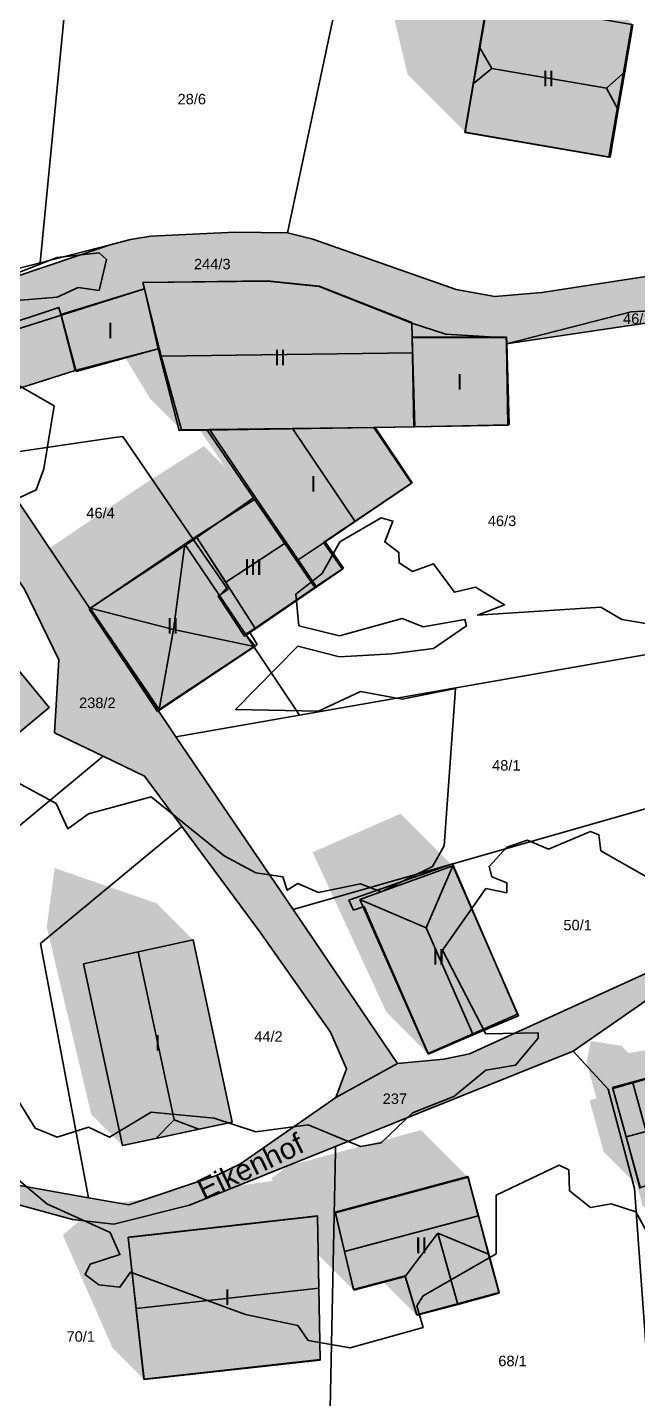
# Model space of a CAD drawing. Header units: millimetres. Extents: x 238 to 3518, y -74 to 2735.
# Drawn here: x 1687.7 to 1746, y 1371.4 to 1502.4 of the extents above; entities that cross this region are included whole.
import ezdxf
from ezdxf.enums import TextEntityAlignment as Align

# ---------------------------------------------------------------- set-up
doc = ezdxf.new("R2010")
doc.units = ezdxf.units.MM
for name, color, linetype in [('LP_Flurstueck_bez', 7, 'Continuous'), ('LP_Flurstuecke', 8, 'Continuous'), ('LP_Gebaeude_Dachaufsicht', 9, 'Continuous'), ('LP_Gebaeude_Dachschatten', 253, 'Continuous'), ('LP_Gebaeude_F', 254, 'Continuous'), ('LP_Gebaeude_Geschosszahl', 7, 'Continuous'), ('LP_Gebaeude_Schatten', 7, 'Continuous'), ('LP_Gebaeude_U', 7, 'Continuous'), ('LP_Topographie_Hoehenlinien', 8, 'Continuous'), ('LP_Verkehr_Gewaesser', 150, 'Continuous'), ('LP_Verkehr_Strassen', 9, 'Continuous'), ('LP_Verkehr_Strassennamen', 7, 'Continuous')]:
    doc.layers.add(name, color=color, linetype=linetype)
doc.styles.get("Standard").update_dxf_attribs({"font": 'arial.ttf'})

msp = doc.modelspace()

# ---------------------------------------------------------------- hatches: boundary and pattern name
at = {"layer": 'LP_Gebaeude_Dachschatten'}
for points in [[(1745.58, 1502.67), (1731.72, 1505.07), (1730.92, 1500.43), (1732.08, 1498.48), (1743.06, 1496.58), (1744.8, 1498.14)], [(1730.92, 1500.43), (1730.33, 1497.03), (1732.08, 1498.48)], [(1724.51, 1471.3), (1724.46, 1472.82), (1724.43, 1474.2), (1715.56, 1477.67), (1710.61, 1478.19), (1698.7, 1478.02), (1698.88, 1477.42), (1700.26, 1471.72), (1700.46, 1470.98)], [(1713.01, 1464.07), (1705.08, 1463.97), (1709.56, 1457.39), (1713.57, 1451.5), (1716.13, 1453.23), (1719.02, 1455.18)], [(1712.43, 1453.17), (1709.56, 1457.39), (1703.82, 1453.75), (1706.63, 1449.38)], [(1701.65, 1444.86), (1702.73, 1453.01), (1693.73, 1446.92), (1693.67, 1446.88)], [(1701.65, 1444.86), (1693.67, 1446.88), (1700.26, 1437.2)], [(1728.35, 1422.26), (1719.45, 1419.07), (1725.8, 1416.36)], [(1719.45, 1419.07), (1726, 1404.28), (1730.31, 1406.11), (1725.8, 1416.36)], [(1693.02, 1412.92), (1696.77, 1395.54), (1699.96, 1396.22), (1701.72, 1398.01), (1698.27, 1414.06)], [(1745.56, 1401.54), (1743.64, 1401.01), (1744.92, 1396.37), (1746.84, 1396.9)], [(1729.81, 1392.52), (1717.12, 1389.11), (1718, 1385.42), (1730.79, 1388.84)], [(1715.41, 1388.79), (1697.29, 1386.77), (1698.06, 1379.98), (1715.54, 1381.92)], [(1723.81, 1383.04), (1724.9, 1379.32), (1728.84, 1380.37), (1726.93, 1387.18)]]:
    msp.add_hatch(color=253, dxfattribs=at).paths.add_polyline_path(points)
at = {"layer": 'LP_Gebaeude_F'}
for points in [[(1729.5, 1492.36), (1743.28, 1489.99), (1745.46, 1502.68), (1731.68, 1505.05)], [(1698.71, 1478.02), (1698.88, 1477.42), (1700.18, 1471.68), (1702.17, 1463.87), (1704.87, 1463.91), (1720.81, 1464.15), (1724.61, 1464.21), (1724.45, 1472.77), (1724.43, 1474.14), (1715.56, 1477.62), (1710.62, 1478.13)], [(1690.87, 1474.95), (1692.25, 1469.62), (1700.18, 1471.68), (1698.88, 1477.42)], [(1678.06, 1471.47), (1681.91, 1466.32), (1692.25, 1469.62), (1690.87, 1474.95), (1690.69, 1475.63)], [(1724.45, 1472.77), (1724.61, 1464.21), (1733.62, 1464.37), (1733.48, 1472.16), (1733.46, 1472.73)], [(1704.87, 1463.91), (1709.3, 1457.43), (1715.18, 1448.83), (1717.81, 1450.63), (1715.98, 1453.17), (1724.39, 1458.85), (1720.81, 1464.15)], [(1703.54, 1453.42), (1706.85, 1448.68), (1705.9, 1448.05), (1708.44, 1444.23), (1708.6, 1444.33), (1715.18, 1448.83), (1709.3, 1457.43)], [(1693.57, 1446.81), (1700.12, 1437.02), (1709.45, 1443.26), (1708.6, 1444.33), (1708.44, 1444.23), (1705.9, 1448.05), (1706.85, 1448.68), (1703.54, 1453.42), (1693.63, 1446.85)], [(1674.49, 1440.1), (1682.03, 1430.99), (1689.76, 1437.39), (1682.22, 1446.51)], [(1718.4, 1419), (1718.87, 1418.05), (1719.78, 1418.36), (1719.87, 1418.4), (1720.62, 1416.66), (1725.99, 1404.33), (1734.55, 1408.11), (1728.32, 1422.45)], [(1693.02, 1412.92), (1696.77, 1395.54), (1707.25, 1397.79), (1703.53, 1415.19)], [(1743.63, 1401.08), (1746.27, 1391.54), (1748.42, 1392.13), (1750, 1386.42), (1760.11, 1389.23), (1758.71, 1394.29), (1757.18, 1399.82), (1756.83, 1399.72), (1748.76, 1397.5), (1747.48, 1402.14)], [(1717.11, 1389.17), (1718.87, 1381.79), (1723.8, 1383.1), (1724.9, 1379.38), (1732.78, 1381.51), (1729.79, 1392.59)], [(1697.29, 1386.8), (1698.81, 1373.22), (1715.67, 1375.11), (1715.4, 1388.84)]]:
    msp.add_hatch(color=254, dxfattribs=at).paths.add_polyline_path(points)
at = {"layer": 'LP_Gebaeude_Schatten'}
for points in [[(1745.58, 1502.67), (1731.72, 1505.07), (1729.53, 1492.39), (1724.03, 1497.89), (1722.33, 1505.03), (1722.58, 1506.49), (1726.79, 1505.6), (1727.82, 1510.29), (1740.08, 1508.17), (1745.58, 1502.67)], [(1691.76, 1480.22), (1695.38, 1480.92), (1695.7, 1481.02), (1707.61, 1481.19), (1712.06, 1481.17), (1717.93, 1480.7), (1722.54, 1476.09), (1731.5, 1474.78), (1733.5, 1472.78), (1724.46, 1472.82), (1724.43, 1474.2), (1715.56, 1477.67), (1710.61, 1478.19), (1698.7, 1478.02), (1698.88, 1477.42), (1690.91, 1474.91), (1692.32, 1469.51), (1690.32, 1471.51), (1688.91, 1476.91), (1692.62, 1478.08), (1691.46, 1479.98), (1691.76, 1480.22)], [(1697.03, 1470.82), (1700.26, 1471.72), (1700.46, 1470.98), (1702.39, 1463.94), (1699.39, 1466.94), (1697.03, 1470.82)], [(1688.67, 1451.88), (1688.73, 1451.92), (1697.73, 1458.01), (1698.82, 1458.75), (1704.56, 1462.39), (1706.56, 1460.39), (1704.13, 1463.96), (1705.08, 1463.97), (1709.56, 1457.39), (1703.82, 1453.75), (1702.73, 1453.01), (1693.73, 1446.92), (1693.67, 1446.88), (1700.26, 1437.2), (1695.26, 1442.2), (1688.67, 1451.88)], [(1714.95, 1423.57), (1723.35, 1427.26), (1728.35, 1422.26), (1719.45, 1419.07), (1726, 1404.28), (1722, 1408.28), (1714.95, 1423.57)], [(1700.03, 1418.69), (1703.53, 1415.19), (1693.02, 1412.92), (1696.77, 1395.54), (1693.77, 1398.54), (1689.52, 1416.42), (1690.27, 1422.06), (1700.03, 1418.69)], [(1754.62, 1402.23), (1752.5, 1410.38), (1752.72, 1410.45), (1759.71, 1412.51), (1759.88, 1413.23), (1762.38, 1410.73), (1761.71, 1410.51), (1754.72, 1408.45), (1754.5, 1408.38), (1756.78, 1399.64), (1754.11, 1398.91), (1750.07, 1397.79), (1748.76, 1397.43), (1747.48, 1402.07), (1745.56, 1401.54), (1743.64, 1401.01), (1744.92, 1396.37), (1746.28, 1391.45), (1748.41, 1392.04), (1749.99, 1386.33), (1746.49, 1389.83), (1745.95, 1391.78), (1742.78, 1394.95), (1741.42, 1399.87), (1742.09, 1400.06), (1741.14, 1403.51), (1741.56, 1405.54), (1744.48, 1405.07), (1745.18, 1404.37), (1748.11, 1404.91), (1752.78, 1403.64), (1753.12, 1403.74), (1754.62, 1402.23)], [(1711, 1392.42), (1711, 1392.42), (1712.62, 1393.61), (1725.31, 1397.02), (1729.81, 1392.52), (1717.12, 1389.11), (1718.88, 1381.73), (1715.48, 1385.12), (1715.41, 1388.79), (1697.29, 1386.77), (1698.82, 1373.19), (1695.82, 1376.19), (1691.06, 1386.98), (1694.29, 1389.77), (1711.13, 1392.17), (1711, 1392.42), (1711, 1392.42), (1711, 1392.42)], [(1723.81, 1383.04), (1724.9, 1379.32), (1721.74, 1382.49), (1723.81, 1383.04)]]:
    msp.add_hatch(color=7, dxfattribs=at).paths.add_polyline_path(points)
at = {"layer": 'LP_Verkehr_Gewaesser'}
msp.add_hatch(color=150, dxfattribs=at).paths.add_polyline_path([(1581.32, 1526.37), (1603.13, 1503.81), (1608.32, 1498.45), (1612.38, 1494.93), (1618.49, 1490.66), (1621.51, 1489.08), (1668.93, 1470.88), (1673.2, 1470.06), (1677.52, 1470.67), (1698.88, 1477.42), (1698.71, 1478.02), (1710.62, 1478.13), (1715.56, 1477.62), (1724.43, 1474.14), (1727.69, 1473.07), (1733.46, 1472.73), (1733.48, 1472.16), (1733.68, 1472.19), (1759.01, 1475.94), (1786.96, 1473.98), (1787.75, 1474.34), (1788.73, 1474.71), (1792.72, 1476.57), (1808.76, 1490.69), (1808.31, 1491.27), (1819.2, 1499.75), (1818.02, 1503.43), (1814.07, 1501.08), (1807.6, 1495.84), (1795.59, 1484.02), (1794.06, 1482.81), (1790.18, 1480.63), (1790.08, 1481.8), (1784.59, 1481.13), (1781.52, 1480.94), (1757.96, 1480.28), (1749.53, 1479), (1736.86, 1477.07), (1732.36, 1476.67), (1728.67, 1477.36), (1714.95, 1482.17), (1712.53, 1482.76), (1707.52, 1482.84), (1699.47, 1482.43), (1697.53, 1482.14), (1695.57, 1481.61), (1677.1, 1475.41), (1674.8, 1474.84), (1672.76, 1474.67), (1669.55, 1474.94), (1653.27, 1481.14), (1622.95, 1492.95), (1621.01, 1493.99), (1619.52, 1495.08), (1616.8, 1497.37), (1613.06, 1500.88), (1606.34, 1507.6), (1584.51, 1529.67), (1584.4, 1529.55)])
at = {"layer": 'LP_Verkehr_Strassen'}
msp.add_hatch(color=9, dxfattribs=at).paths.add_polyline_path([(1608.32, 1498.45), (1613.04, 1492.21), (1615.52, 1488.93), (1618.07, 1484.42), (1628.79, 1481.61), (1628.81, 1481.25), (1661.02, 1468.6), (1672.71, 1464), (1682.68, 1454.68), (1684.27, 1453.2), (1687.38, 1448.72), (1690.67, 1441.95), (1690.27, 1434.99), (1694.92, 1432.74), (1698.88, 1430.83), (1702.43, 1426.03), (1709.89, 1415.97), (1716.67, 1406.39), (1718.17, 1402.89), (1717.17, 1400.15), (1708.06, 1393.79), (1705.75, 1392.69), (1697.38, 1389.87), (1693.52, 1390.55), (1684.04, 1392.24), (1682.27, 1393.47), (1681.35, 1391.38), (1691.97, 1388.49), (1695.93, 1388.02), (1703.18, 1389.84), (1717.14, 1395.44), (1739.87, 1404.55), (1748.42, 1410.49), (1759.47, 1416.06), (1764.22, 1420.72), (1767.68, 1423.67), (1804.16, 1427.75), (1815.99, 1431.07), (1816.43, 1434.56), (1815.12, 1432.94), (1813.23, 1432.02), (1807.24, 1430.33), (1802.78, 1429.16), (1768.11, 1425.82), (1766.01, 1424.61), (1762.6, 1421.52), (1758.48, 1417.3), (1729.96, 1404.31), (1727.49, 1403.81), (1723.06, 1403.39), (1713.07, 1418.1), (1701.86, 1434.61), (1693.63, 1446.85), (1683.86, 1461.41), (1677.52, 1470.67), (1673.2, 1470.06), (1668.93, 1470.88), (1621.51, 1489.08), (1618.49, 1490.66), (1612.38, 1494.93)])

# ---------------------------------------------------------------- linework, layer by layer
at = {"layer": 'LP_Flurstuecke', "color": 8}
for points in [[(1653.27, 1481.14), (1669.55, 1474.94), (1688.88, 1479.91), (1693.1, 1523.23), (1690.11, 1523.52), (1690.28, 1525.32), (1687.43, 1525.58), (1684.53, 1525.85), (1685.96, 1541.66), (1665.88, 1543.56), (1664.51, 1534.16), (1664.3, 1533.44), (1661.36, 1519.92), (1659.47, 1514.4)], [(1684.53, 1525.85), (1687.43, 1525.58), (1690.28, 1525.32), (1690.11, 1523.52), (1693.1, 1523.23), (1688.88, 1479.91), (1695.57, 1481.61), (1697.53, 1482.14), (1699.47, 1482.43), (1707.52, 1482.84), (1712.53, 1482.76), (1724.32, 1538.11), (1685.96, 1541.66)], [(1712.53, 1482.76), (1714.95, 1482.17), (1728.67, 1477.36), (1732.36, 1476.67), (1736.86, 1477.07), (1749.53, 1479), (1755.14, 1534.34), (1724.32, 1538.11)], [(1669.55, 1474.94), (1672.76, 1474.67), (1674.8, 1474.84), (1677.1, 1475.41), (1695.57, 1481.61), (1688.88, 1479.91)], [(1733.48, 1472.16), (1733.68, 1472.19), (1759.01, 1475.94), (1745.4, 1475.2)], [(1683.86, 1461.41), (1693.63, 1446.85), (1701.86, 1434.61), (1713.7, 1436.68), (1708.6, 1444.33), (1708.44, 1444.23), (1705.9, 1448.05), (1706.85, 1448.68), (1703.54, 1453.42), (1700.65, 1457.66), (1696.78, 1463.31), (1696.01, 1463.19)], [(1660.49, 1436.3), (1667.35, 1429.68), (1668.29, 1429.43), (1685.48, 1424.93), (1694.92, 1432.74), (1690.27, 1434.99), (1690.67, 1441.95), (1687.38, 1448.72), (1684.27, 1453.2), (1682.68, 1454.68)], [(1701.86, 1434.61), (1713.07, 1418.1), (1760.05, 1431.52), (1758.37, 1444.52), (1757.65, 1444.35), (1713.7, 1436.68)], [(1663.06, 1409.54), (1675.72, 1406.21), (1675.77, 1406.2), (1680.58, 1404.93), (1682.27, 1393.47), (1684.04, 1392.24), (1693.52, 1390.55), (1688.93, 1414.86), (1702.43, 1426.03), (1698.88, 1430.83), (1694.92, 1432.74), (1685.48, 1424.93), (1668.29, 1429.43)], [(1713.07, 1418.1), (1723.06, 1403.39), (1727.49, 1403.81), (1729.96, 1404.31), (1758.48, 1417.3), (1762.6, 1421.52), (1760.05, 1431.52)], [(1688.93, 1414.86), (1693.52, 1390.55), (1697.38, 1389.87), (1705.75, 1392.69), (1708.06, 1393.79), (1717.17, 1400.15), (1718.17, 1402.89), (1716.67, 1406.39), (1709.89, 1415.97), (1702.43, 1426.03)], [(1739.87, 1404.55), (1743.21, 1400.92), (1745.73, 1391.43), (1748.22, 1357.24), (1763.13, 1356.33), (1762.58, 1363.74), (1762.43, 1408.14), (1762.4, 1410.71), (1762.4, 1410.85), (1761.58, 1410.58), (1759.47, 1416.06), (1748.42, 1410.49)], [(1716.43, 1361.21), (1748.22, 1357.24), (1745.73, 1391.43), (1743.21, 1400.92), (1739.87, 1404.55), (1717.14, 1395.44), (1717.14, 1395.03)], [(1665.8, 1372.88), (1679.51, 1369.72), (1716.43, 1361.21), (1717.14, 1395.03), (1717.14, 1395.44), (1703.18, 1389.84), (1695.93, 1388.02), (1691.97, 1388.49), (1681.35, 1391.38), (1674.95, 1381.89)]]:
    msp.add_lwpolyline(points, close=True, dxfattribs=at)
for points in [[(1749.53, 1479), (1736.86, 1477.07), (1732.36, 1476.67), (1728.67, 1477.36), (1714.95, 1482.17), (1712.53, 1482.76), (1707.52, 1482.84), (1699.47, 1482.43), (1697.53, 1482.14), (1695.57, 1481.61), (1677.1, 1475.41), (1674.8, 1474.84), (1672.76, 1474.67), (1669.55, 1474.94), (1653.08, 1480.66), (1625.73, 1490.16), (1622.95, 1492.95), (1621.01, 1493.99), (1619.52, 1495.08), (1616.8, 1497.37), (1613.06, 1500.88), (1606.34, 1507.6)], [(1603.13, 1503.81), (1608.32, 1498.45), (1612.38, 1494.93), (1618.49, 1490.66), (1621.51, 1489.08), (1668.93, 1470.88), (1673.2, 1470.06), (1677.52, 1470.67), (1698.88, 1477.42), (1698.71, 1478.02), (1710.62, 1478.13), (1715.56, 1477.62), (1724.43, 1474.14), (1727.69, 1473.07), (1733.46, 1472.73), (1733.48, 1472.16), (1745.4, 1475.2), (1759.01, 1475.94)], [(1759.01, 1475.94), (1733.68, 1472.19), (1733.48, 1472.16), (1733.46, 1472.73), (1727.69, 1473.07), (1724.43, 1474.14), (1715.56, 1477.62), (1710.62, 1478.13), (1698.71, 1478.02), (1698.88, 1477.42), (1677.52, 1470.67), (1683.86, 1461.41), (1696.01, 1463.19), (1696.78, 1463.31), (1700.65, 1457.66), (1703.54, 1453.42), (1706.85, 1448.68), (1705.9, 1448.05), (1708.44, 1444.23), (1708.6, 1444.33), (1713.7, 1436.68), (1757.65, 1444.35)], [(1687.38, 1448.72), (1690.67, 1441.95), (1690.27, 1434.99), (1694.92, 1432.74), (1698.88, 1430.83), (1702.43, 1426.03), (1709.89, 1415.97), (1716.67, 1406.39), (1718.17, 1402.89), (1717.17, 1400.15), (1723.06, 1403.39), (1713.07, 1418.1), (1701.86, 1434.61), (1693.63, 1446.85), (1683.86, 1461.41)], [(1758.48, 1417.3), (1729.96, 1404.31), (1727.49, 1403.81), (1723.06, 1403.39), (1717.17, 1400.15), (1708.06, 1393.79), (1705.75, 1392.69), (1697.38, 1389.87), (1693.52, 1390.55), (1684.04, 1392.24), (1682.27, 1393.47), (1681.35, 1391.38), (1691.97, 1388.49), (1695.93, 1388.02), (1703.18, 1389.84), (1717.14, 1395.44), (1739.87, 1404.55), (1748.42, 1410.49)]]:
    msp.add_lwpolyline(points, dxfattribs=at)
at = {"layer": 'LP_Gebaeude_Dachaufsicht', "color": 9}
for p, q in [((1730.92, 1500.43, 80.7), (1731.72, 1505.07, 77.41)), ((1744.8, 1498.14, 80.63), (1745.58, 1502.67, 77.41)), ((1730.33, 1497.03, 80.7), (1730.92, 1500.43, 80.7)), ((1730.92, 1500.43, 80.7), (1732.08, 1498.48, 81.9)), ((1730.33, 1497.03, 80.7), (1732.08, 1498.48, 81.9)), ((1732.08, 1498.48, 81.9), (1743.06, 1496.58, 81.9)), ((1743.06, 1496.58, 81.9), (1744.8, 1498.14, 80.63)), ((1744.17, 1494.53, 80.63), (1744.8, 1498.14, 80.63)), ((1729.53, 1492.39, 77.41), (1730.33, 1497.03, 80.7)), ((1743.06, 1496.58, 81.9), (1744.17, 1494.53, 80.63)), ((1743.39, 1489.99, 77.41), (1744.17, 1494.53, 80.63)), ((1729.53, 1492.39, 77.41), (1743.39, 1489.99, 77.41)), ((1698.7, 1478.02, 73.5), (1710.61, 1478.19, 73.5)), ((1698.7, 1478.02, 73.5), (1698.88, 1477.42, 74.2)), ((1710.61, 1478.19, 73.5), (1715.56, 1477.67, 74.19)), ((1690.91, 1474.91, 72.08), (1698.88, 1477.42, 72.08)), ((1698.88, 1477.42, 72.08), (1700.26, 1471.72, 72.08)), ((1698.88, 1477.42, 74.2), (1700.26, 1471.72, 80.8)), ((1715.56, 1477.67, 74.19), (1724.43, 1474.2, 78.32)), ((1690.91, 1474.91, 72.08), (1692.32, 1469.51, 72.08)), ((1724.43, 1474.2, 78.32), (1724.46, 1472.82, 79.91)), ((1724.46, 1472.82, 74.63), (1724.71, 1464.21, 74.63)), ((1724.46, 1472.82, 79.91), (1724.51, 1471.3, 81.66)), ((1724.46, 1472.82, 74.63), (1733.5, 1472.78, 72.28)), ((1733.5, 1472.78, 72.28), (1733.51, 1472.21, 72.28)), ((1692.32, 1469.51, 72.08), (1700.26, 1471.72, 72.08)), ((1700.26, 1471.72, 80.8), (1700.46, 1470.98, 81.66)), ((1733.51, 1472.21, 72.28), (1733.75, 1464.41, 72.27)), ((1700.46, 1470.98, 81.66), (1724.51, 1471.3, 81.66)), ((1700.46, 1470.98, 81.66), (1702.39, 1463.94, 73.5)), ((1724.51, 1471.3, 81.66), (1724.71, 1464.21, 73.5)), ((1702.39, 1463.94, 73.5), (1705.08, 1463.97, 73.5)), ((1705.08, 1463.97, 73.5), (1720.94, 1464.16, 73.5)), ((1705.08, 1463.97, 73.68), (1713.01, 1464.07, 79.1)), ((1705.08, 1463.97, 73.68), (1709.56, 1457.39, 73.68)), ((1713.01, 1464.07, 79.1), (1720.94, 1464.16, 73.68)), ((1713.01, 1464.07, 79.1), (1719.02, 1455.18, 79.1)), ((1720.94, 1464.16, 73.5), (1724.71, 1464.21, 73.5)), ((1720.94, 1464.16, 73.68), (1724.47, 1458.87, 73.68)), ((1724.71, 1464.21, 74.63), (1733.75, 1464.41, 72.27)), ((1719.02, 1455.18, 79.1), (1724.47, 1458.87, 73.68)), ((1703.82, 1453.75, 76.37), (1709.56, 1457.39, 76.37)), ((1709.56, 1457.39, 76.37), (1712.43, 1453.17, 81.45)), ((1709.56, 1457.39, 73.68), (1713.57, 1451.5, 73.68)), ((1716.13, 1453.23, 76.22), (1719.02, 1455.18, 79.1)), ((1702.73, 1453.01, 76.6), (1703.82, 1453.75, 76.6)), ((1703.82, 1453.75, 76.6), (1706.86, 1449.01, 76.6)), ((1703.82, 1453.75, 76.37), (1706.63, 1449.38, 81.45)), ((1706.63, 1449.38, 81.45), (1712.43, 1453.17, 81.45)), ((1712.43, 1453.17, 81.45), (1715.3, 1448.96, 76.37)), ((1713.57, 1451.5, 73.68), (1716.13, 1453.23, 73.68)), ((1713.57, 1451.5, 73.68), (1716.13, 1453.23, 76.22)), ((1716.13, 1453.23, 73.68), (1717.91, 1450.72, 73.68)), ((1693.73, 1446.92, 76.6), (1702.73, 1453.01, 76.6)), ((1701.65, 1444.86, 82.19), (1702.73, 1453.01, 76.6)), ((1702.73, 1453.01, 76.6), (1706.04, 1448.12, 76.6)), ((1713.57, 1451.5, 73.68), (1715.3, 1448.96, 73.68)), ((1715.3, 1448.96, 73.68), (1717.91, 1450.72, 73.68)), ((1706.63, 1449.38, 81.45), (1706.86, 1449.01, 81.02)), ((1706.04, 1448.12, 76.6), (1706.86, 1449.01, 76.6)), ((1706.04, 1448.12, 76.37), (1706.86, 1449.01, 76.37)), ((1706.04, 1448.12, 76.37), (1708.54, 1444.42, 76.37)), ((1706.04, 1448.12, 76.6), (1708.54, 1444.42, 76.6)), ((1706.86, 1449.01, 81.02), (1709.43, 1445.02, 76.37)), ((1706.86, 1449.01, 76.37), (1709.43, 1445.02, 76.37)), ((1709.45, 1444.99, 76.34), (1715.3, 1448.96, 76.37)), ((1693.67, 1446.88, 76.6), (1693.73, 1446.92, 76.6)), ((1693.67, 1446.88, 76.6), (1701.65, 1444.86, 82.19)), ((1693.67, 1446.88, 76.6), (1700.26, 1437.2, 76.6)), ((1700.26, 1437.2, 76.6), (1701.65, 1444.86, 82.19)), ((1701.65, 1444.86, 82.19), (1709.35, 1443.22, 76.6)), ((1708.54, 1444.42, 76.37), (1708.92, 1444.63, 76.37)), ((1708.54, 1444.42, 76.6), (1708.92, 1444.63, 76.6)), ((1708.54, 1444.42, 76.6), (1709.35, 1443.22, 76.6)), ((1708.92, 1444.63, 76.37), (1709.45, 1444.99, 76.37)), ((1708.92, 1444.63, 76.6), (1709.65, 1443.42, 76.6)), ((1709.43, 1445.02, 76.37), (1709.45, 1444.99, 76.34)), ((1709.43, 1445.02, 76.37), (1709.45, 1444.99, 76.37)), ((1700.26, 1437.2, 76.6), (1709.35, 1443.22, 76.6)), ((1709.35, 1443.22, 76.6), (1709.65, 1443.42, 76.6)), ((1719.45, 1419.07, 76.64), (1728.35, 1422.26, 76.64)), ((1725.8, 1416.36, 81.07), (1728.35, 1422.26, 76.64)), ((1728.35, 1422.26, 76.64), (1734.62, 1407.94, 76.64)), ((1719.45, 1419.07, 76.64), (1726, 1404.28, 76.64)), ((1719.45, 1419.07, 76.64), (1725.8, 1416.36, 81.07)), ((1698.27, 1414.06, 81.6), (1703.53, 1415.19, 75.66)), ((1703.53, 1415.19, 75.66), (1707.25, 1397.79, 75.66)), ((1725.8, 1416.36, 81.07), (1730.31, 1406.11, 81.07)), ((1693.02, 1412.92, 75.66), (1698.27, 1414.06, 81.6)), ((1698.27, 1414.06, 81.6), (1701.72, 1398.01, 81.6)), ((1693.02, 1412.92, 75.66), (1696.77, 1395.54, 75.66)), ((1730.31, 1406.11, 81.07), (1734.62, 1407.94, 76.64)), ((1726, 1404.28, 76.64), (1730.31, 1406.11, 81.07)), ((1745.56, 1401.54, 76.74), (1747.48, 1402.07, 75.16)), ((1743.64, 1401.01, 75.16), (1745.56, 1401.54, 76.74)), ((1743.64, 1401.01, 75.16), (1744.92, 1396.37, 75.16)), ((1745.56, 1401.54, 76.74), (1746.84, 1396.9, 76.74)), ((1699.96, 1396.22, 79.28), (1701.72, 1398.01, 81.6)), ((1699.96, 1396.22, 79.28), (1704.06, 1397.1, 79.28)), ((1701.72, 1398.01, 81.6), (1704.06, 1397.1, 79.28)), ((1704.06, 1397.1, 79.28), (1707.25, 1397.79, 75.66)), ((1744.92, 1396.37, 76.79), (1747.06, 1396.96, 76.79)), ((1744.92, 1396.37, 75.16), (1746.84, 1396.9, 76.74)), ((1696.77, 1395.54, 75.66), (1699.96, 1396.22, 79.28)), ((1744.92, 1396.37, 76.79), (1746.28, 1391.45, 76.79)), ((1717.12, 1389.11, 77.96), (1729.81, 1392.52, 77.96)), ((1729.81, 1392.52, 77.96), (1730.79, 1388.84, 81.24)), ((1717.12, 1389.11, 77.96), (1718, 1385.42, 81.24)), ((1697.29, 1386.77, 76.29), (1715.41, 1388.79, 76.29)), ((1715.41, 1388.79, 76.29), (1715.54, 1381.92, 81.9)), ((1718, 1385.42, 81.24), (1730.79, 1388.84, 81.24)), ((1718, 1385.42, 81.24), (1730.8, 1388.84, 81.24)), ((1730.8, 1388.84, 81.24), (1731.78, 1385.16, 77.96)), ((1697.29, 1386.77, 76.29), (1698.06, 1379.98, 81.9)), ((1723.81, 1383.04, 77.96), (1726.93, 1387.18, 80.72)), ((1723.81, 1383.04, 77.96), (1726.93, 1387.18, 80.72)), ((1726.93, 1387.18, 80.72), (1728.84, 1380.37, 80.72)), ((1726.93, 1387.18, 80.72), (1731.78, 1385.15, 77.96)), ((1726.93, 1387.18, 80.72), (1731.78, 1385.16, 77.96)), ((1718, 1385.42, 81.24), (1718.88, 1381.73, 77.96)), ((1731.78, 1385.15, 77.96), (1732.78, 1381.43, 77.96)), ((1718.88, 1381.73, 77.96), (1723.81, 1383.04, 77.96)), ((1723.81, 1383.04, 77.96), (1724.9, 1379.32, 77.96)), ((1698.06, 1379.98, 81.9), (1715.54, 1381.92, 81.9)), ((1715.54, 1381.92, 81.9), (1715.67, 1375.04, 76.29)), ((1728.84, 1380.37, 80.72), (1732.78, 1381.43, 77.96)), ((1698.06, 1379.98, 81.9), (1698.82, 1373.19, 76.29)), ((1724.9, 1379.32, 77.96), (1728.84, 1380.37, 80.72)), ((1698.82, 1373.19, 76.29), (1715.67, 1375.04, 76.29))]:
    msp.add_line(p, q, dxfattribs=at)
at = {"layer": 'LP_Gebaeude_U', "color": 7}
for points in [[(1729.5, 1492.36), (1743.28, 1489.99), (1745.46, 1502.68), (1731.68, 1505.05)], [(1698.71, 1478.02), (1698.88, 1477.42), (1700.18, 1471.68), (1702.17, 1463.87), (1704.87, 1463.91), (1720.81, 1464.15), (1724.61, 1464.21), (1724.45, 1472.77), (1724.43, 1474.14), (1715.56, 1477.62), (1710.62, 1478.13)], [(1690.87, 1474.95), (1692.25, 1469.62), (1700.18, 1471.68), (1698.88, 1477.42)], [(1678.06, 1471.47), (1681.91, 1466.32), (1692.25, 1469.62), (1690.87, 1474.95), (1690.69, 1475.63)], [(1724.45, 1472.77), (1724.61, 1464.21), (1733.62, 1464.37), (1733.48, 1472.16), (1733.46, 1472.73)], [(1704.87, 1463.91), (1709.3, 1457.43), (1715.18, 1448.83), (1717.81, 1450.63), (1715.98, 1453.17), (1724.39, 1458.85), (1720.81, 1464.15)], [(1703.54, 1453.42), (1706.85, 1448.68), (1705.9, 1448.05), (1708.44, 1444.23), (1708.6, 1444.33), (1715.18, 1448.83), (1709.3, 1457.43)], [(1693.57, 1446.81), (1700.12, 1437.02), (1709.45, 1443.26), (1708.6, 1444.33), (1708.44, 1444.23), (1705.9, 1448.05), (1706.85, 1448.68), (1703.54, 1453.42), (1693.63, 1446.85)], [(1674.49, 1440.1), (1682.03, 1430.99), (1689.76, 1437.39), (1682.22, 1446.51)], [(1718.4, 1419), (1718.87, 1418.05), (1719.78, 1418.36), (1719.87, 1418.4), (1720.62, 1416.66), (1725.99, 1404.33), (1734.55, 1408.11), (1728.32, 1422.45)], [(1693.02, 1412.92), (1696.77, 1395.54), (1707.25, 1397.79), (1703.53, 1415.19)], [(1743.63, 1401.08), (1746.27, 1391.54), (1748.42, 1392.13), (1750, 1386.42), (1760.11, 1389.23), (1758.71, 1394.29), (1757.18, 1399.82), (1756.83, 1399.72), (1748.76, 1397.5), (1747.48, 1402.14)], [(1717.11, 1389.17), (1718.87, 1381.79), (1723.8, 1383.1), (1724.9, 1379.38), (1732.78, 1381.51), (1729.79, 1392.59)], [(1697.29, 1386.8), (1698.81, 1373.22), (1715.67, 1375.11), (1715.4, 1388.84)]]:
    msp.add_lwpolyline(points, close=True, dxfattribs=at)
at = {"layer": 'LP_Topographie_Hoehenlinien', "color": 8}
for points in [[(1685.89, 1476.22), (1690.52, 1476.61), (1692.52, 1477.53), (1694.52, 1477.26), (1695.24, 1480.22), (1694.52, 1480.84), (1690.52, 1480.4), (1679.52, 1476.15)], [(1686.52, 1457.27), (1688.52, 1458.2), (1689.24, 1460.22), (1690.23, 1466.22), (1686.79, 1468.22)], [(1684.52, 1431.4), (1690.42, 1428.22), (1691.52, 1425.82), (1693.52, 1427.25), (1699.52, 1428.86), (1706.5, 1423.22), (1709.52, 1421.59), (1712.11, 1421.22), (1712.52, 1419.94), (1713.52, 1420.57), (1715.52, 1419.73), (1719.52, 1420.54), (1721.51, 1419.79), (1726.4, 1422.22), (1727.51, 1424.19), (1728.6, 1439.22), (1723.51, 1438.2), (1719.52, 1438.93), (1715.52, 1437.05), (1707.57, 1437.22), (1713.52, 1443.28), (1717.52, 1442.26), (1722.51, 1442.52), (1726.51, 1443.03), (1729.66, 1445.22), (1729.51, 1445.82), (1725.51, 1445.1), (1723.51, 1445.9), (1717.52, 1444.24), (1713.64, 1445.22), (1713.34, 1448.22), (1715.85, 1450.22), (1717.56, 1453.22), (1721.51, 1455.54), (1722.63, 1455.22), (1721.85, 1453.22), (1723.19, 1452.22), (1723.22, 1451.22), (1724.51, 1450.41), (1726.51, 1451.13), (1728.51, 1448.41), (1730.51, 1448.89), (1733.31, 1447.22), (1730.72, 1446.22), (1742.51, 1447), (1744.51, 1445.82), (1748.51, 1445.15)], [(1684.67, 1403.22), (1688.42, 1397.22), (1690.52, 1396.36), (1693.52, 1397.3), (1695.52, 1396.33), (1699.52, 1398.75), (1705.52, 1398.15), (1709.52, 1396.87), (1714.52, 1397.53), (1719.52, 1395.44), (1721.51, 1395.79), (1724.51, 1398.66), (1728.46, 1400.22), (1731.51, 1402.76), (1734.36, 1403.22), (1736.51, 1405.8), (1736.51, 1406.33), (1731.51, 1406.21), (1727.36, 1414.22), (1731.51, 1420.1), (1733.51, 1419.7), (1733.51, 1420.66), (1732.09, 1421.22), (1731.83, 1422.22), (1733.51, 1424.07), (1735.51, 1424.72), (1737.51, 1423.87), (1741.51, 1425.56), (1742.32, 1425.22), (1742.51, 1423.71), (1746.89, 1421.22)], [(1682.52, 1395.86), (1689.52, 1389.98), (1695.6, 1387.22), (1696.52, 1385.13), (1693.66, 1384.22), (1693.19, 1383.22), (1694.49, 1382.22), (1696.52, 1382), (1697.52, 1383.45), (1708.52, 1379.41), (1713.52, 1378.34), (1714.52, 1376.93), (1718.52, 1376.2), (1725.51, 1378.16), (1724.92, 1380.22), (1725.51, 1381.17), (1732.51, 1385.21), (1732.51, 1390.81), (1738.51, 1393.66), (1739.46, 1393.22), (1739.52, 1391.22), (1741.51, 1389.62), (1743.51, 1389.99), (1745.85, 1389.22), (1746.94, 1387.22)]]:
    msp.add_lwpolyline(points, dxfattribs=at)

# ---------------------------------------------------------------- texts
at = {"layer": 'LP_Flurstueck_bez', "color": 7}
for s, p in [('28/6', (1703.39, 1495.54)), ('244/3', (1705.35, 1479.78)), ('46/1', (1745.99, 1474.56)), ('46/4', (1694.67, 1455.99)), ('46/3', (1733.06, 1455.24)), ('238/2', (1694.36, 1437.85)), ('48/1', (1733.47, 1431.88)), ('50/1', (1740.29, 1416.61)), ('44/2', (1710.72, 1405.96)), ('237', (1722.81, 1400.02)), ('70/1', (1692.77, 1377.3)), ('68/1', (1734.06, 1374.96))]:
    msp.add_text(s, height=1, dxfattribs=at).set_placement(p, align=Align.MIDDLE_CENTER)
at = {"layer": 'LP_Gebaeude_Geschosszahl', "color": 7}
for s, p in [('II', (1737.48, 1497.52)), ('I', (1695.59, 1473.44)), ('II', (1711.83, 1470.85)), ('I', (1729.02, 1468.52)), ('I', (1715, 1458.79)), ('III', (1709.25, 1450.83)), ('II', (1701.56, 1445.21)), ('II', (1726.98, 1413.59)), ('I', (1700.14, 1405.36)), ('II', (1725.33, 1386.01)), ('I', (1706.79, 1381.07))]:
    msp.add_text(s, height=1.5, dxfattribs=at).set_placement(p, align=Align.MIDDLE_CENTER)
at = {"layer": 'LP_Verkehr_Strassennamen', "color": 7}
msp.add_text('Eikenhof', height=2, rotation=25.8109, dxfattribs=at).set_placement((1708.99, 1393.55), align=Align.MIDDLE_CENTER)

doc.saveas('drawing.dxf')
